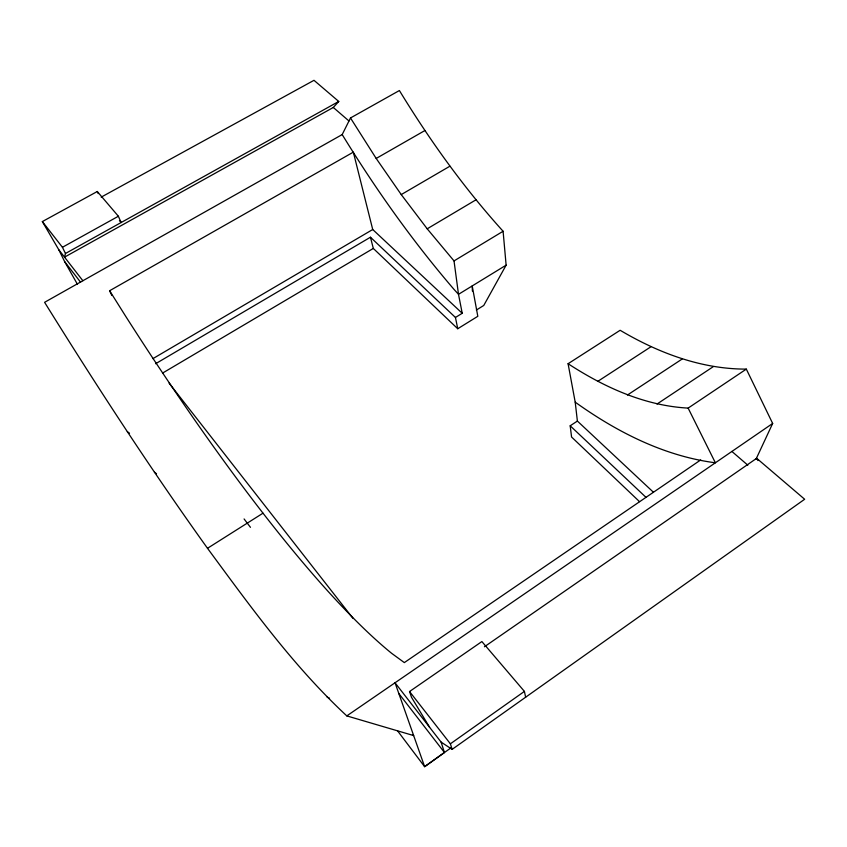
<?xml version="1.0" encoding="UTF-8"?>
<svg xmlns="http://www.w3.org/2000/svg" width="847" height="847" viewBox="0 0 847 847"><rect width="100%" height="100%" fill="white"/><g stroke="black" fill="none" stroke-linecap="round" stroke-linejoin="round"><path stroke-width="1.27" d="M119.427 220.548L121.121 222.539L118.379 216.25L97.278 191.507L42.35 221.575L62.434 247.282L65.463 253.497L64.541 257.139L333.305 107.463L338.758 101.46L313.993 80.317L101.195 197.129M755.895 459.434L772.665 423.458L746.323 369.112C701.38 369.186 658.384 352.924 620.142 330.277L568.083 363.723L575.208 402.156L577.389 421.065L653.333 492.149M412.468 734.55L413.654 735.577L346.804 715.895C293.401 666.282 250.574 606.738 207.504 548.295C150.215 468.327 96.494 385.861 44.595 302.315L342.188 134.567L350.489 117.966L399.392 90.534C429.8 140.337 463.934 187.928 503.097 231.263L506.125 265.164L483.753 305.471L476.363 310.044M450.869 747.933L424.633 766.683L395.041 682.777L441.086 742.078L444.442 752.496L424.633 766.683L397.719 731.046M484.42 646.769L756.689 458.301L804.65 499.254L452.129 749.373L450.392 743.814L524.409 691.396L481.879 641.56L409.535 691.533L411.483 697.25L429.588 727.266M346.804 715.895L772.665 423.458M700.713 459.932L404.326 662.598L391.632 653.312A706.366 124.477 60.8 0 1 125.536 316.058L109.634 290.733L353.337 152.142L372.722 229.516L462.229 313.284L455.453 317.466L457.74 328.742L477.814 316.302L472.213 285.926L472.404 291.093M568.083 363.723C604.133 387.195 644.609 405.745 688.135 408.106L746.323 369.112M657.018 404.04L713.28 366.656M627.447 395.02L682.11 359.054M639.496 501.625L571.566 437.01L570.19 425.787L577.389 421.065M597.717 381.404L650.983 346.741M207.504 548.295L262.994 513.187M506.125 265.164L458.502 294.322L462.229 313.284M342.188 134.567C375.465 188.87 412.404 240.95 453.918 289.282L458.502 294.322L454.024 260.918L503.097 231.263M350.489 117.966L376.184 158.453L401.245 194.588L427.206 228.806L475.972 199.828M162.73 372.987L373.305 248.436L370.457 237.224L155.594 363.734M152.947 358.62L372.722 229.516M401.245 194.588L449.873 166.213M376.184 158.453L424.855 130.565M62.434 247.282L118.379 216.25M65.463 253.497L338.758 101.46M327.154 697.155L329.557 698.203M441.086 742.078L452.129 749.373M127.315 431.684L129.485 433.166M575.208 402.156C616.86 431.981 664.048 456.078 715.376 462.79L688.135 408.106M154.408 472.16L156.504 473.759M333.305 107.463L348.964 120.983M731.903 451.451L747.816 465.183M370.457 237.224L455.453 317.466M570.19 425.787L645.89 497.253M373.305 248.436L457.74 328.742M427.206 228.806L454.024 260.918M169.104 383.14L352.998 618.374M409.535 691.533L450.392 743.814M42.35 221.575L58.814 249.77L82.868 280.738M58.814 249.77L64.594 261.543L80.581 282.21M398.831 693.524L444.442 752.496M244.084 518.946L250.458 527.332M756.689 458.301L757.97 460.567M64.594 261.543L77.501 284.423M109.634 290.733L111.836 295.444M97.278 191.507L98.199 193.592M524.409 691.396L525.638 697.219"/></g></svg>
